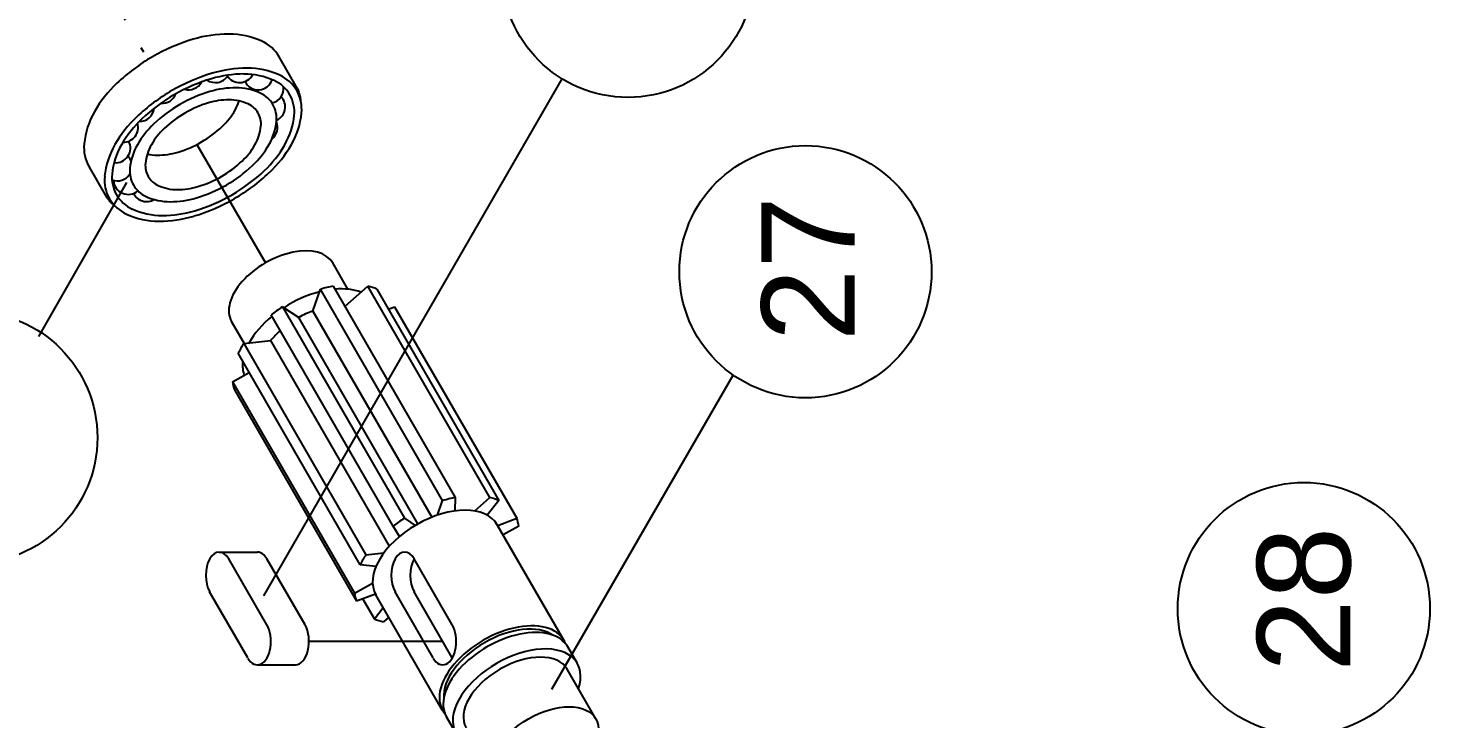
# Model space of a CAD drawing. Extents: x -1737 to 27, y -852 to 1643.
# Drawn here: x -733.3 to -433.1, y 203.3 to 351.2 of the extents above; entities that cross this region are included whole.
import ezdxf

# ---------------------------------------------------------------- set-up
doc = ezdxf.new("R2010")
doc.units = 0
doc.header["$LTSCALE"] = 1.5
doc.linetypes.add('ACAD_ISO12W100', pattern=[22, 12, -3, 0.5, -3, 0.5, -3])
doc.layers.get('0').update_dxf_attribs({"linetype": 'CONTINUOUS'})
doc.layers.add('2', color=5, linetype='ACAD_ISO12W100')
doc.styles.add('TXT', font='arial.ttf', dxfattribs={"height": 3.5})

msp = doc.modelspace()

# ---------------------------------------------------------------- linework, layer by layer
at = {"color": 7}
for p, q in [((-675.67, 338.39), (-679.55, 345.09)), ((-682.81, 229.73), (-618.93, 340.37)), ((-697.15, 326.32), (-682.5, 300.96)), ((-716.38, 314.88), (-720.25, 321.6)), ((-664.83, 295.34), (-668.07, 300.96)), ((-672.36, 290.67), (-670.69, 295.33)), ((-644.56, 250.08), (-670.69, 295.33)), ((-667.98, 295.99), (-641.85, 250.73)), ((-665.39, 291.7), (-660.57, 295.99)), ((-634.44, 250.73), (-660.57, 295.99)), ((-658.62, 295.33), (-632.49, 250.08)), ((-678.85, 291.56), (-652.73, 246.31)), ((-678.85, 291.56), (-675.36, 289.28)), ((-656.16, 291.06), (-654.81, 291.56)), ((-654.81, 291.56), (-628.68, 246.31)), ((-687.01, 283.76), (-689.72, 288.46)), ((-655.16, 244.59), (-681.28, 289.85)), ((-649.86, 245.1), (-675.36, 289.28)), ((-672.36, 290.67), (-646.87, 246.53)), ((-687.09, 283.75), (-681.31, 284.35)), ((-687.09, 283.75), (-660.97, 238.49)), ((-655.91, 240.36), (-681.31, 284.35)), ((-662.19, 236.37), (-688.32, 281.63)), ((-689.55, 275.53), (-685.95, 277.52)), ((-621.13, 209.73), (-582.32, 276.95)), ((-689.55, 275.53), (-663.42, 230.27)), ((-689.1, 273.81), (-662.98, 228.55)), ((-645.67, 246.97), (-644.56, 250.08)), ((-641.85, 250.73), (-641.94, 247.87)), ((-637.65, 247.87), (-634.44, 250.73)), ((-632.49, 250.08), (-634.97, 246.97)), ((-652.73, 246.31), (-650.4, 244.79)), ((-632.75, 244.79), (-628.68, 246.31)), ((-653.75, 242.42), (-655.16, 244.59)), ((-618.55, 220.18), (-632.84, 244.93)), ((-628.23, 244.59), (-631.57, 242.74)), ((-692.37, 239.07), (-684.21, 239.07)), ((-682.17, 223.47), (-690.33, 237.61)), ((-674, 223.47), (-682.17, 237.61)), ((-660.97, 238.49), (-657.11, 238.89)), ((-642.48, 223.47), (-650.64, 237.61)), ((-658.8, 235.97), (-662.19, 236.37)), ((-663.42, 230.27), (-659.52, 232.44)), ((-686.25, 216.4), (-694.42, 230.54)), ((-658.9, 230.07), (-662.98, 228.55)), ((-659.16, 224.78), (-661.63, 229.06)), ((-644.53, 205.18), (-658.82, 229.93)), ((-646.56, 216.4), (-654.72, 230.54)), ((-642.48, 216.4), (-650.64, 230.54)), ((-659.16, 224.78), (-657.24, 227.2)), ((-656.06, 225.15), (-657.21, 224.13)), ((-644.52, 219.93), (-673.16, 219.93)), ((-615.69, 215.23), (-617.73, 218.77)), ((-684.21, 214.93), (-676.04, 214.93)), ((-611.73, 203.38), (-617.86, 213.98)), ((-641.67, 200.23), (-643.71, 203.77))]:
    msp.add_line(p, q, dxfattribs=at)
msp.add_line((-731, 285.22), (-712.19, 318.16))
for points in [[(-675.67, 338.39, -0.01185), (-675.42, 337.72, -0.017397), (-675.27, 337.25), (-675.18, 336.9), (-675.11, 336.64, -0.017613), (-675.03, 336.31, -0.010803), (-674.94, 335.77)], [(-707.77, 324.29, 0.054734), (-705.62, 324.05, 0.072341), (-701.2, 324.69, 0.058752), (-696.16, 326.86)], [(-716.38, 314.88, 0.01185), (-715.93, 314.33, 0.017397), (-715.6, 313.97), (-715.34, 313.71), (-715.15, 313.52, 0.017613), (-714.9, 313.29, 0.010803), (-714.48, 312.94)]]:
    msp.add_lwpolyline(points, format="xyb", dxfattribs=at)
for centre in [(-604.84, 363.39), (-566.85, 299.08), (-745.46, 263.58), (-460.13, 226.97)]:
    msp.add_circle(centre, 27, dxfattribs=at)
for centre, radius, start, end in [((-686.4, 309.97), 40.56, 106.5505, 120), ((-690.31, 323.11), 26.85, 90, 106.5505), ((-690.31, 332.82), 17.14, 65.6571, 90), ((-686.59, 341.03), 8.13, 30, 65.6571), ((-686.4, 309.97), 40.56, 120, 133.4495), ((-686.38, 316.2), 26.45, 90, 106.5505), ((-686.38, 325.76), 16.89, 65.6571, 90), ((-695.83, 319.92), 26.85, 133.4495, 150), ((-682.53, 303.26), 39.95, 106.5505, 120), ((-683.51, 304.96), 36.97, 106.5505, 120), ((-698.94, 341.15), 3.13, 254.0874, 332.1009), ((-693.19, 342.69), 3.13, 235.5045, 325.8501), ((-687.07, 316.94), 24.47, 90, 106.5505), ((-688, 342.69), 3.13, 209.7674, 333.5823), ((-687.07, 325.78), 15.62, 65.6571, 90), ((-684.02, 341.15), 3.13, 205.9475, 342.2), ((-683.68, 333.27), 7.41, 30, 65.6571), ((-682.72, 333.85), 8.01, 30, 65.6571), ((-682.53, 303.26), 39.95, 120, 133.4495), ((-683.51, 304.96), 36.97, 120, 133.4495), ((-704.58, 338.27), 3.13, 265.1504, 339.4828), ((-685.91, 309.11), 29.76, 106.5505, 120), ((-688.78, 318.76), 19.7, 90, 106.5505), ((-688.78, 325.88), 12.58, 65.6571, 90), ((-686.05, 331.9), 5.96, 30, 65.6571), ((-681.71, 338.27), 3.13, 281.6368, 7.2857), ((-681.37, 334.38), 3.13, 293.8661, 43.6504), ((-683.68, 333.27), 7.41, 354.3429, 30), ((-682.72, 333.85), 8.01, 354.3429, 30), ((-704.24, 324.77), 17.14, 150, 174.3429), ((-709.42, 334.38), 3.13, 268.6347, 354.2032), ((-685.91, 309.11), 29.76, 120, 133.4495), ((-688.01, 312.75), 23.44, 106.5505, 120), ((-690.27, 320.35), 15.52, 90, 106.5505), ((-702.43, 341.41), 15.52, 313.4495, 330), ((-690.27, 325.96), 9.91, 65.6571, 90), ((-697.57, 338.61), 9.91, 330, 342.5316), ((-688.12, 330.71), 4.7, 30, 65.6571), ((-686.05, 331.9), 5.96, 354.3429, 30), ((-691.82, 313.06), 26.45, 133.4495, 150), ((-692.11, 314.03), 24.47, 133.4495, 150), ((-712.87, 329.96), 3.13, 268.3261, 16.6933), ((-692.83, 316.42), 19.7, 133.4495, 150), ((-688.01, 312.75), 23.44, 120, 133.4495), ((-693.31, 331.22), 9.91, 330, 354.3429), ((-688.12, 330.71), 4.7, 354.3429, 30), ((-692.63, 332.55), 12.58, 330, 354.3429), ((-683.02, 329.96), 3.13, 307.0221, 22.7634), ((-691.86, 334.08), 15.62, 330, 354.3429), ((-691.55, 334.73), 16.89, 330, 354.3429), ((-693.46, 318.51), 15.52, 133.4495, 150), ((-707.88, 347.16), 23.44, 300, 313.4495), ((-713.21, 325.66), 8.13, 174.3429, 210), ((-700.1, 317.84), 16.89, 150, 174.3429), ((-699.77, 318.45), 15.62, 150, 174.3429), ((-714.52, 325.54), 3.13, 263.5111, 28.401), ((-698.99, 319.98), 12.58, 150, 174.3429), ((-698.32, 321.31), 9.91, 150, 174.3429), ((-698.16, 334.02), 15.52, 313.4495, 330), ((-698.8, 336.11), 19.7, 313.4495, 330), ((-699.52, 338.5), 24.47, 313.4495, 330), ((-699.83, 339.51), 26.45, 313.4495, 330), ((-714.18, 321.65), 3.13, 21.127, 43.6504), ((-705.57, 320.63), 5.96, 174.3429, 210), ((-703.5, 321.82), 4.7, 174.3429, 210), ((-703.61, 339.78), 23.44, 300, 313.4495), ((-705.71, 343.42), 29.76, 300, 313.4495), ((-708.93, 318.72), 8.01, 174.3429, 210), ((-707.94, 319.26), 7.41, 174.3429, 210), ((-714.18, 321.65), 3.13, 248.3375, 328.4748), ((-711.87, 318.76), 3.13, 182.4874, 311.4741), ((-703.5, 321.82), 4.7, 210, 245.6571), ((-703.61, 339.78), 23.44, 286.5505, 300), ((-708.12, 347.57), 36.97, 300, 313.4495), ((-709.12, 349.31), 39.95, 300, 313.4495), ((-707.94, 319.26), 7.41, 210, 245.6571), ((-705.57, 320.63), 5.96, 210, 245.6571), ((-707.89, 317.23), 3.13, 205.9475, 301.211), ((-707.89, 317.23), 3.13, 205.9475, 301.211), ((-702.85, 326.65), 12.58, 245.6571, 270), ((-701.36, 326.57), 9.91, 245.6571, 270), ((-701.36, 332.18), 15.52, 270, 286.5505), ((-708.12, 347.57), 36.97, 286.5505, 300), ((-705.71, 343.42), 29.76, 286.5505, 300), ((-708.93, 318.72), 8.01, 210, 245.6571), ((-704.56, 326.75), 15.62, 245.6571, 270), ((-702.85, 333.77), 19.7, 270, 286.5505), ((-709.12, 349.31), 39.95, 286.5505, 300), ((-705.27, 326.8), 16.89, 245.6571, 270), ((-705.27, 336.36), 26.45, 270, 286.5505), ((-704.56, 335.59), 24.47, 270, 286.5505)]:
    msp.add_arc(centre, radius, start, end, dxfattribs=at)
for centre, major_axis, start_param, end_param in [((-678.9, 294.71), (-10.83, -6.25), -3.141593, 0), ((-672.77, 284.1), (-13.86, -8), -2.022358, -1.484162), ((-671.95, 282.69), (-16.76, -9.68), -2.119632, -1.964438), ((-672.77, 284.1), (-13.86, -8), -2.717968, -2.253541), ((-671.95, 282.69), (-16.76, -9.68), -2.747951, -2.592757), ((-671.95, 282.69), (-16.76, -9.68), -1.491314, -1.336119), ((-671.95, 282.69), (-11.13, -6.43), -2.486439, -2.47444), ((-672.77, 284.1), (-13.86, -8), -1.285737, -0.764481), ((-671.95, 282.69), (-11.13, -6.43), -1.858121, -1.597631), ((-671.95, 282.69), (-11.13, -6.43), -1.213065, -0.969313), ((-671.95, 282.69), (-16.76, -9.68), -0.862995, -0.707801), ((-672.77, 284.1), (-13.86, -8), -0.405576, -0.099144), ((-671.95, 282.69), (-16.76, -9.68), -0.234677, -0.079482), ((-645.83, 237.43), (-16.76, -9.67), -2.119632, -1.964438), ((-645.83, 237.43), (-16.76, -9.68), -2.747951, -2.592757), ((-645.83, 237.43), (-12.99, -7.5), 3.141593, 6.283185), ((-645.83, 237.43), (-16.76, -9.68), -1.491314, -1.336119), ((-645.83, 237.43), (-16.76, -9.68), 2.906916, 3.06211), ((-692.37, 234.07), (0, 5), -0.785398, 2.356194), ((-684.21, 234.07), (0, 5), -0.785398, 0), ((-645.83, 237.43), (-16.76, -9.68), -0.862995, -0.707801), ((-652.68, 234.07), (0, 5), -0.785398, 2.356194), ((-648.6, 234.07), (0, 5), 0.785398, 2.356194), ((-645.83, 237.43), (-16.76, -9.68), -0.234677, -0.079482), ((-684.21, 219.93), (0, 5), 2.356194, 5.497787), ((-676.04, 219.93), (0, 5), 3.141593, 5.497787), ((-645.83, 237.43), (-16.76, -9.68), 0.393642, 0.548836), ((-644.52, 219.93), (0, 5), 2.356194, 5.497787), ((-631.54, 212.68), (-12.99, -7.5), 3.047171, 6.377607), ((-630.72, 211.27), (-12.99, -7.5), -3.141593, 0), ((-631.54, 212.68), (-12.12, -7), -2.873218, -0.268375), ((-628.68, 207.73), (-12.99, -7.5), 2.555907, 6.868871), ((-628.68, 207.73), (-10.83, -6.25), 3.141593, 6.283185)]:
    msp.add_ellipse(centre, major_axis=major_axis, ratio=0.57735, start_param=start_param, end_param=end_param, dxfattribs=at)
msp.add_ellipse((-622.56, 197.13), major_axis=(-10.83, -6.25), ratio=0.57735, dxfattribs=at)
at = {"layer": '2', "color": 7, "ltscale": 1.5}
msp.add_line((-828.21, 555.06), (-707.65, 344.52), dxfattribs=at)

# ---------------------------------------------------------------- texts
at = {"color": 7, "style": 'TXT'}
for s, p in [('27', (-556.28, 284.2)), ('28', (-450.18, 213.42))]:
    msp.add_text(s, height=20, rotation=90, dxfattribs=at).set_placement(p)

doc.saveas('drawing.dxf')
